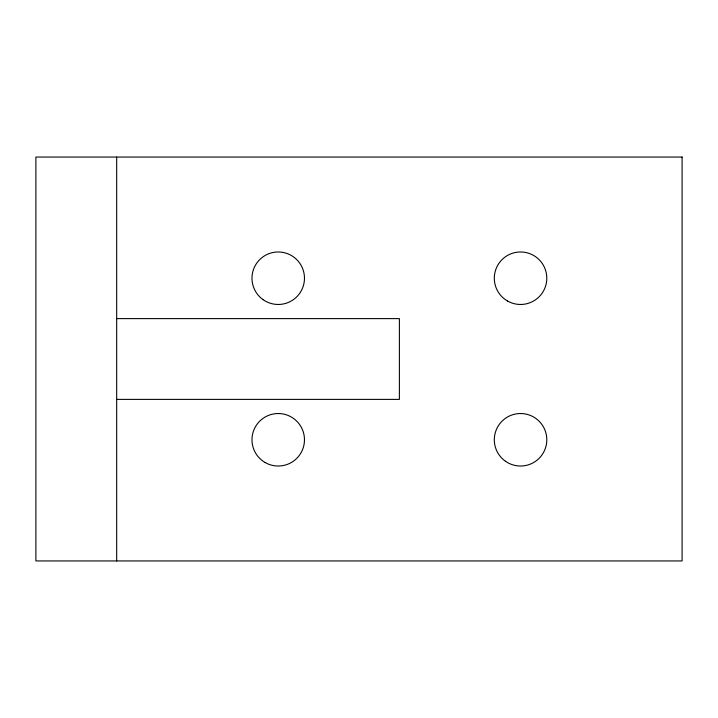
<?xml version="1.0" encoding="UTF-8"?>
<svg xmlns="http://www.w3.org/2000/svg" width="718" height="718" viewBox="0 0 718 718"><rect width="100%" height="100%" fill="white"/><g stroke="black" fill="none" stroke-linecap="round" stroke-linejoin="round"><path stroke-width="1.08" d="M116.675 318.613L399.387 318.613L399.387 399.387L116.675 399.387M116.675 157.062L116.675 560.938M682.1 157.062L35.9 157.062L35.9 560.938L682.1 560.938L682.1 157.062M263.111 299.684A26.252 26.252 0 0 0 304.369 280.585A26.252 26.252 0 0 0 267.195 254.405A26.252 26.252 0 0 0 263.111 299.684M507.429 300.959A26.252 26.252 0 0 0 546.802 278.225A26.252 26.252 0 0 0 507.429 255.491A26.252 26.252 0 0 0 507.429 300.959M505.436 461.234A26.252 26.252 0 0 0 546.694 442.135A26.252 26.252 0 0 0 509.52 415.955A26.252 26.252 0 0 0 505.436 461.234M265.104 462.509A26.252 26.252 0 0 0 304.477 439.775A26.252 26.252 0 0 0 265.104 417.041A26.252 26.252 0 0 0 265.104 462.509"/></g></svg>
